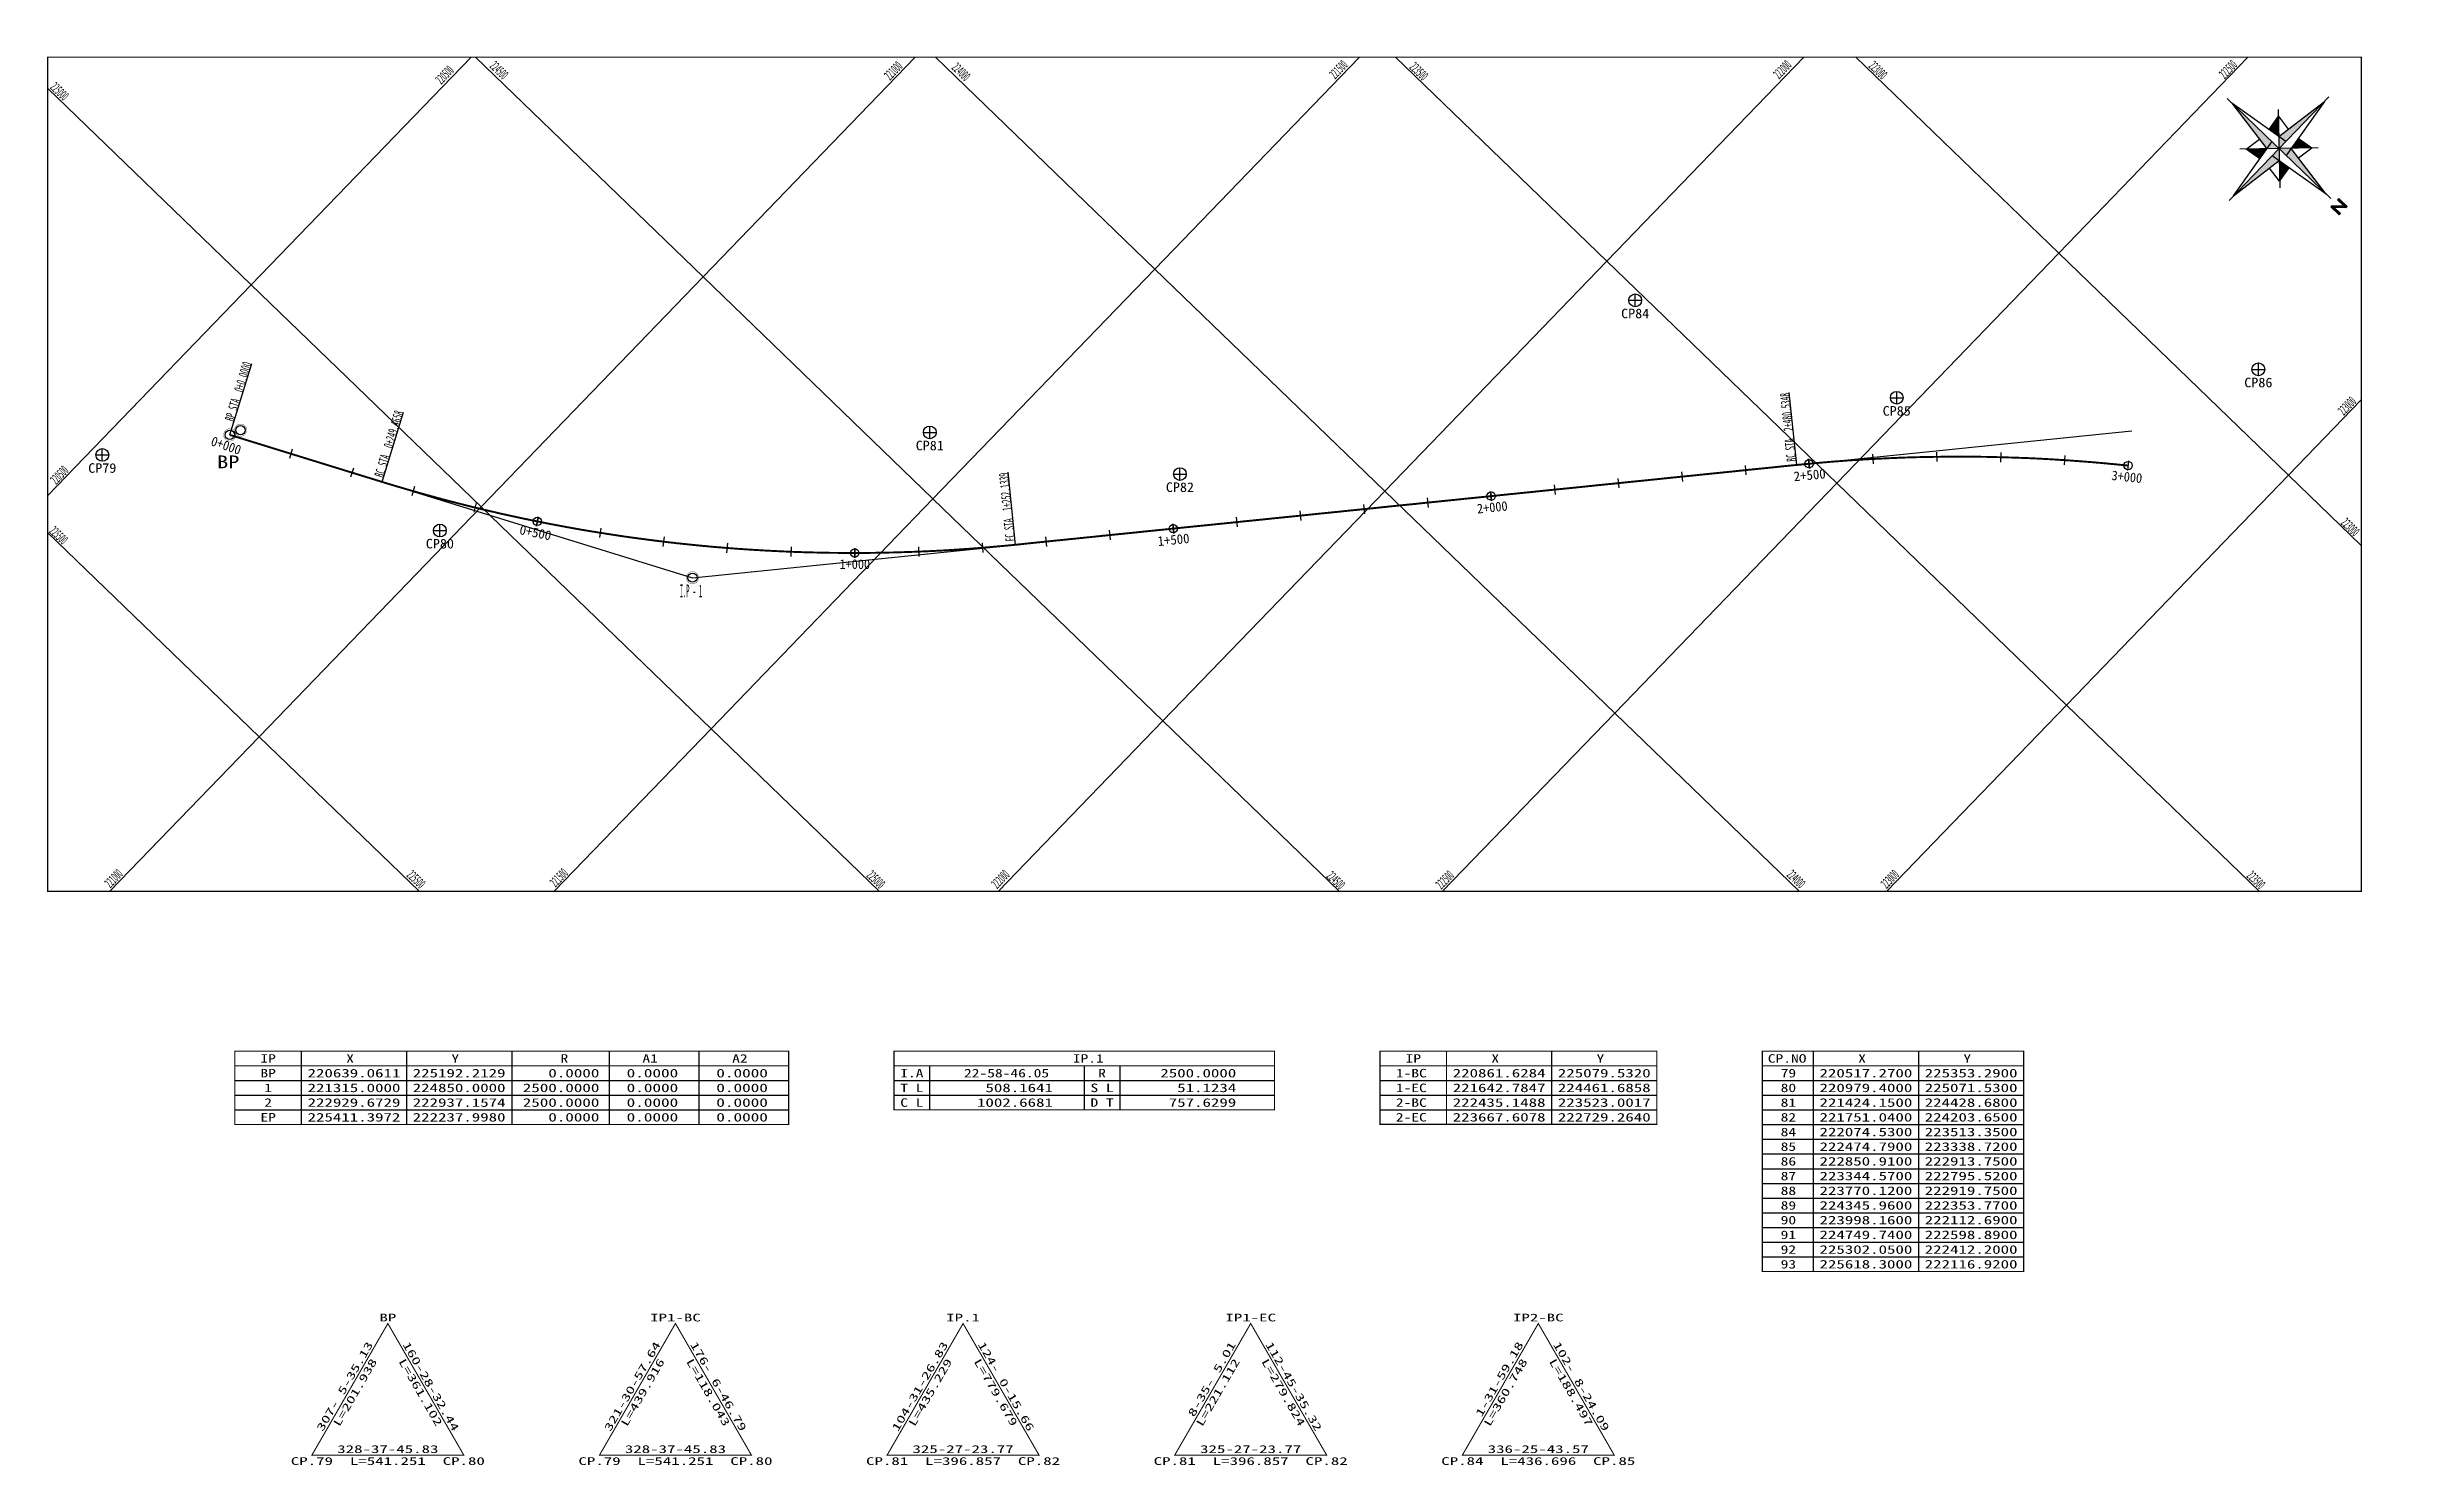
# Model space of a CAD drawing. Extents: x 223495 to 227165, y 222623 to 224841.
import ezdxf
from ezdxf.enums import TextEntityAlignment as Align

# ---------------------------------------------------------------- set-up
doc = ezdxf.new("R2010")
doc.units = 0
doc.header["$MEASUREMENT"] = 0
doc.layers.get('0').update_dxf_attribs({"linetype": 'CONTINUOUS'})
for name, color, linetype in [('CA-ALGN-CNTL', 2, 'CONTINUOUS'), ('CA-ALGN-IPLN', 1, 'CONTINUOUS'), ('CA-ALGN-IPSM', 2, 'CONTINUOUS'), ('CA-ALGN-STSM', 2, 'CONTINUOUS'), ('CA-ALGN-SUBL', 1, 'CONTINUOUS'), ('CA-ALGN-SUBT', 2, 'CONTINUOUS'), ('CA-ALGN-TEXT', 3, 'CONTINUOUS'), ('CV-AZMU', 3, 'CONTINUOUS'), ('CV-GRID-BORD', 4, 'CONTINUOUS'), ('CV-GRID-LINE', 1, 'CONTINUOUS'), ('CV-GRID-TEXT', 4, 'CONTINUOUS'), ('CV-TABL-LIN1', 4, 'CONTINUOUS'), ('CV-TABL-LIN2', 1, 'CONTINUOUS'), ('CV-TABL-TEX1', 6, 'CONTINUOUS'), ('CV-TABL-TEX2', 3, 'CONTINUOUS'), ('CZ-LEAL', 1, 'CONTINUOUS'), ('CZ-LEAT', 3, 'CONTINUOUS'), ('CZ-SYMB', 2, 'CONTINUOUS')]:
    doc.layers.add(name, color=color, linetype=linetype)
doc.styles.add('GHS', font='DotumChe.ttf')
doc.styles.add('GTXT', font='DotumChe.ttf')

# ---------------------------------------------------------------- blocks, each defined once
blk = doc.blocks.new('CXBEAR2')
blk.add_hatch(color=256).paths.add_polyline_path([(23.25, -1.5), (20.25, -1.5), (20.25, -1), (22.49, 1), (20.25, 1), (20.25, 1.5), (23.25, 1.5), (23.25, 1), (21.01, -1), (23.25, -1)])
for p, q in [((0, 18.75), (0, -18.75)), ((-2.22, 2.22), (0, 17.05)), ((0, 17.05), (2.56, 0)), ((-7.23, 7.23), (7.23, -7.23)), ((7.23, 7.23), (-7.23, -7.23)), ((0, 2.56), (-17.05, 0)), ((-1.75, 5.37), (-6.03, 6.03)), ((-6.03, 6.03), (-5.37, 1.75)), ((6.03, 6.03), (1.75, 5.37)), ((17.05, 0), (2.22, 2.22)), ((6.03, 6.03), (5.37, 1.75)), ((23.25, 1), (23.25, 1)), ((18.75, 0), (-18.75, 0)), ((-17.05, 0), (-2.22, -2.22)), ((-6.03, -6.03), (-5.37, -1.75)), ((-1.75, -5.37), (-6.03, -6.03)), ((0, -17.05), (-2.56, 0)), ((17.05, 0), (0, -2.56)), ((0, -17.05), (2.22, -2.22)), ((6.03, -6.03), (1.75, -5.37)), ((6.03, -6.03), (5.37, -1.75))]:
    blk.add_line(p, q)
blk.add_lwpolyline([(23.25, -1.5), (20.25, -1.5), (20.25, -1), (22.49, 1), (20.25, 1), (20.25, 1.5), (23.25, 1.5), (23.25, 1), (21.01, -1), (23.25, -1)], close=True)
for points in [[(0, 17.05), (-2.22, 2.22), (0, 0)], [(-6.03, 6.03), (-5.37, 1.75), (-2.22, 2.22)], [(17.05, 0), (2.22, 2.22), (0, 0)], [(6.03, 6.03), (1.75, 5.37), (2.22, 2.22)], [(0, 0), (-17.05, 0), (-2.22, -2.22)], [(-2.22, -2.22), (-1.75, -5.37), (-6.03, -6.03)], [(0, 0), (2.22, -2.22), (0, -17.05)], [(5.37, -1.75), (6.03, -6.03), (2.22, -2.22)]]:
    blk.add_solid(points)
blk = doc.blocks.new('CASTAMS')
blk.add_line((0, -1.5), (0, 1.5))
at = {"style": 'GTXT', "flags": 1}
for tag, p in [('XSEC_DAT', (0, -6.85)), ('STA_DST', (0, -3.62))]:
    blk.add_attdef(tag, text='', height=2.5, dxfattribs=at).set_placement(p, align=Align.MIDDLE)
blk = doc.blocks.new('CASTAMM')
blk.add_line((0, -1.5), (0, 1.5))
blk.add_circle((0, 0), 1.3)
at = {"style": 'GTXT', "flags": 1}
for tag, p in [('XSEC_DAT', (0, -6.85)), ('STA_DST', (0, -3.62))]:
    blk.add_attdef(tag, text='', height=2.5, dxfattribs=at).set_placement(p, align=Align.MIDDLE)
blk = doc.blocks.new('CAIPMRK')
at = {"const_width": 0.1}
blk.add_lwpolyline([(-2, 0, -1), (2, 0, -1)], format="xyb", close=True, dxfattribs=at)
blk.add_circle((0, 0), 1.5)

msp = doc.modelspace()

# ---------------------------------------------------------------- linework, layer by layer
at = {"layer": 'CA-ALGN-CNTL', "const_width": 3}
msp.add_lwpolyline([(223780.8, 224234.6), (223800, 224228.7), (223819.1, 224222.8), (223838.2, 224216.9), (223844.4, 224215), (223847.7, 224213.9), (223857.3, 224211), (223876.4, 224205.1), (223890.3, 224200.8), (223893.1, 224199.9), (223894.1, 224199.6), (223895.5, 224199.2), (223914.6, 224193.3), (223933.7, 224187.4), (223952.8, 224181.5), (223972, 224175.6), (223991.1, 224169.7), (223992.5, 224169.3), (223993.9, 224168.8), (224000.6, 224166.8), (224010.2, 224163.8), (224019.2, 224161), (224029.3, 224157.9), (224048.5, 224152.2), (224067.7, 224146.6), (224086.9, 224141.2), (224106.2, 224135.9), (224125.5, 224130.8), (224140.1, 224127), (224142, 224126.6), (224143.9, 224126.1), (224144.9, 224125.8), (224164.3, 224121), (224183.8, 224116.3), (224187.7, 224115.4), (224190.6, 224114.8), (224203.2, 224111.8), (224222.8, 224107.5), (224239.4, 224103.9), (224239.4, 224103.9), (224242.3, 224103.3), (224261.9, 224099.3), (224281.5, 224095.4), (224301.2, 224091.7), (224306.1, 224090.8), (224309.1, 224090.2), (224320.9, 224088.1), (224323.8, 224087.6), (224328.7, 224086.7), (224332.2, 224086.1), (224333.7, 224085.9), (224340.6, 224084.7), (224360.3, 224081.5), (224380.1, 224078.4), (224399.9, 224075.4), (224419.7, 224072.7), (224439.5, 224070.1), (224459.3, 224067.6), (224479.2, 224065.3), (224499.1, 224063.2), (224519, 224061.2), (224535.9, 224059.6), (224535.9, 224059.6), (224538.9, 224059.4), (224541.9, 224059.1), (224550.9, 224058.4), (224558.8, 224057.7), (224578.8, 224056.2), (224598.7, 224054.9), (224618.7, 224053.7), (224638.7, 224052.7), (224658.7, 224051.8), (224678.6, 224051.1), (224698.6, 224050.6), (224718.6, 224050.2), (224738.6, 224050), (224743.6, 224049.9), (224746.6, 224049.9), (224747.1, 224049.9), (224748.1, 224049.9), (224758.6, 224049.9), (224778.6, 224050), (224798.6, 224050.3), (224818.6, 224050.7), (224838.6, 224051.3), (224858.6, 224052), (224878.6, 224052.9), (224898.6, 224053.9), (224906.5, 224054.4), (224908, 224054.5), (224918.5, 224055.2), (224938.5, 224056.5), (224958.4, 224058.1), (224978.3, 224059.8), (224998.3, 224061.6), (225010.3, 224062.8), (225018.2, 224063.6), (225038.1, 224065.7), (225057.9, 224067.7), (225069.4, 224068.9), (225072.4, 224069.2), (225073.4, 224069.3), (225074.4, 224069.4), (225077.8, 224069.7), (225097.7, 224071.8), (225102.2, 224072.2), (225117.6, 224073.8), (225137.5, 224075.8), (225157.4, 224077.9), (225177.3, 224079.9), (225197.2, 224081.9), (225217.1, 224084), (225237, 224086), (225256.9, 224088), (225276.8, 224090.1), (225296.7, 224092.1), (225316.6, 224094.1), (225328, 224095.3), (225330, 224095.5), (225332, 224095.7), (225333, 224095.8), (225335, 224096), (225336.5, 224096.1), (225356.4, 224098.2), (225376.3, 224100.2), (225396.2, 224102.2), (225416.1, 224104.3), (225436, 224106.3), (225455.9, 224108.3), (225475.8, 224110.4), (225495.7, 224112.4), (225510.6, 224113.9), (225515.6, 224114.4), (225535.5, 224116.5), (225555.4, 224118.5), (225575.3, 224120.5), (225595.2, 224122.6), (225615.1, 224124.6), (225634.9, 224126.6), (225654.8, 224128.7), (225674.7, 224130.7), (225691.2, 224132.4), (225694.6, 224132.7), (225695.6, 224132.8), (225699.1, 224133.2), (225714.5, 224134.8), (225734.4, 224136.8), (225754.3, 224138.8), (225774.2, 224140.9), (225794.1, 224142.9), (225814, 224144.9), (225833.9, 224147), (225838.9, 224147.5), (225853.8, 224149), (225869.7, 224150.6), (225873.7, 224151), (225893.6, 224153), (225913.5, 224155.1), (225933.4, 224157.1), (225953.3, 224159.1), (225973.2, 224161.2), (225993.1, 224163.2), (226007, 224164.6), (226008, 224164.7), (226013, 224165.2), (226032.9, 224167.3), (226045.8, 224168.6), (226049.8, 224169), (226051.3, 224169.2), (226052.8, 224169.3), (226072.7, 224171.3), (226092.6, 224173.4), (226112.5, 224175.4), (226132.4, 224177.4), (226152.3, 224179.5), (226172.2, 224181.5), (226192, 224183.5), (226211.9, 224185.6), (226223.9, 224186.8), (226224.9, 224186.9), (226226.4, 224187), (226227.9, 224187.2), (226231.8, 224187.6), (226232.4, 224187.6), (226251.7, 224189.5), (226271.7, 224191.3), (226291.6, 224193), (226296.6, 224193.4), (226297.6, 224193.4), (226311.5, 224194.5), (226331.5, 224195.8), (226351.5, 224196.9), (226371.4, 224197.9), (226382.9, 224198.4), (226384.9, 224198.5), (226387.9, 224198.6), (226391.4, 224198.8), (226411.4, 224199.5), (226431.4, 224200), (226451.4, 224200.3), (226471.4, 224200.5), (226491.4, 224200.6), (226511.4, 224200.5), (226531.4, 224200.2), (226551.4, 224199.7), (226571.4, 224199.1), (226591.4, 224198.4), (226611.3, 224197.5), (226631.3, 224196.4), (226651.3, 224195.1), (226652.3, 224195.1), (226671.2, 224193.7), (226691.2, 224192.2), (226711.1, 224190.5), (226731, 224188.6), (226750.9, 224186.6)], dxfattribs=at)
at = {"layer": 'CA-ALGN-IPLN'}
for p, q in [((223780.8, 224234.6), (224504.8, 224011.2)), ((224504.8, 224011.2), (226756.7, 224241.2))]:
    msp.add_line(p, q, dxfattribs=at)
at = {"layer": 'CA-ALGN-SUBL'}
for p, q in [((223780.8, 224234.6), (223815.3, 224346.2)), ((226232.4, 224187.6), (226220.8, 224301.1)), ((224019.2, 224161), (224052.8, 224270)), ((225010.3, 224062.8), (224998.7, 224176.2))]:
    msp.add_line(p, q, dxfattribs=at)
at = {"layer": 'CV-GRID-BORD', "const_width": 2}
msp.add_lwpolyline([(227115.7, 224825.5), (223495.7, 224825.5), (223495.7, 223520.7), (227115.7, 223520.7)], close=True, dxfattribs=at)
at = {"layer": 'CV-GRID-LINE'}
for p, q in [((224158.2, 224825.5), (223814.3, 224469.5)), ((224165.4, 224825.5), (224521.3, 224481.8)), ((224853.3, 224825.5), (224521.3, 224481.8)), ((224885.2, 224825.5), (225228.3, 224494.1)), ((225548.4, 224825.5), (225228.3, 224494.1)), ((225604.9, 224825.5), (225935.3, 224506.5)), ((226243.4, 224825.5), (225935.3, 224506.5)), ((226324.7, 224825.5), (226642.3, 224518.8)), ((226938.5, 224825.5), (226642.3, 224518.8)), ((223495.7, 224777.2), (223814.3, 224469.5)), ((226642.3, 224518.8), (226295, 224159.1)), ((226642.3, 224518.8), (227002, 224171.5)), ((224521.3, 224481.8), (224174, 224122.1)), ((224521.3, 224481.8), (224881, 224134.5)), ((225228.3, 224494.1), (224881, 224134.5)), ((225228.3, 224494.1), (225588, 224146.8)), ((225935.3, 224506.5), (225588, 224146.8)), ((225935.3, 224506.5), (226295, 224159.1)), ((223814.3, 224469.5), (223495.7, 224139.5)), ((223814.3, 224469.5), (224174, 224122.1)), ((227115.7, 224289.2), (227002, 224171.5)), ((225588, 224146.8), (225240.7, 223787.1)), ((225588, 224146.8), (225947.7, 223799.5)), ((226295, 224159.1), (225947.7, 223799.5)), ((226295, 224159.1), (226654.7, 223811.8)), ((227002, 224171.5), (226654.7, 223811.8)), ((227002, 224171.5), (227115.7, 224061.7)), ((224174, 224122.1), (223826.7, 223762.5)), ((224174, 224122.1), (224533.7, 223774.8)), ((224881, 224134.5), (224533.7, 223774.8)), ((224881, 224134.5), (225240.7, 223787.1)), ((223495.7, 224082.1), (223826.7, 223762.5)), ((226654.7, 223811.8), (226373.5, 223520.7)), ((226654.7, 223811.8), (226956.2, 223520.7)), ((224533.7, 223774.8), (224288.3, 223520.7)), ((224533.7, 223774.8), (224796.8, 223520.7)), ((225240.7, 223787.1), (224983.4, 223520.7)), ((225240.7, 223787.1), (225516.6, 223520.7)), ((225947.7, 223799.5), (225678.4, 223520.7)), ((225947.7, 223799.5), (226236.4, 223520.7)), ((223826.7, 223762.5), (223593.2, 223520.7)), ((223826.7, 223762.5), (224077, 223520.7))]:
    msp.add_line(p, q, dxfattribs=at)
at = {"layer": 'CV-TABL-LIN1', "const_width": 1.81}
for points in [[(224655.1, 223155.8), (223788.7, 223155.8), (223788.7, 223270.7), (224655.1, 223270.7)], [(225415.4, 223178.8), (224820.1, 223178.8), (224820.1, 223270.7), (225415.4, 223270.7)], [(226013.6, 223155.8), (225580.4, 223155.8), (225580.4, 223270.7), (226013.6, 223270.7)], [(226587.6, 222925.9), (226178.6, 222925.9), (226178.6, 223270.7), (226587.6, 223270.7)]]:
    msp.add_lwpolyline(points, close=True, dxfattribs=at)
for points in [[(223788.7, 223247.8), (224655.1, 223247.8)], [(224820.1, 223247.8), (225415.4, 223247.8)], [(225580.4, 223247.8), (226013.6, 223247.8)], [(226178.6, 223247.8), (226587.6, 223247.8)]]:
    msp.add_lwpolyline(points, dxfattribs=at)
at = {"layer": 'CV-TABL-LIN2'}
for p, q in [((224057.4, 223270.7), (224057.4, 223155.8)), ((224221.9, 223270.7), (224221.9, 223155.8)), ((224374.4, 223270.7), (224374.4, 223155.8)), ((224514.7, 223270.7), (224514.7, 223155.8)), ((225849, 223270.7), (225849, 223155.8)), ((226423, 223270.7), (226423, 222925.9)), ((223788.7, 223224.8), (224655.1, 223224.8)), ((224820.1, 223224.8), (225415.4, 223224.8)), ((224875.8, 223247.8), (224875.8, 223178.8)), ((225117.8, 223247.8), (225117.8, 223178.8)), ((225173.4, 223247.8), (225173.4, 223178.8)), ((225580.4, 223224.8), (226013.6, 223224.8)), ((226178.6, 223224.8), (226587.6, 223224.8)), ((223788.7, 223201.8), (224655.1, 223201.8)), ((224820.1, 223201.8), (225415.4, 223201.8)), ((225580.4, 223201.8), (226013.6, 223201.8)), ((226178.6, 223201.8), (226587.6, 223201.8)), ((223788.7, 223178.8), (224655.1, 223178.8)), ((225580.4, 223178.8), (226013.6, 223178.8)), ((226013.6, 223155.8), (225580.4, 223155.8)), ((226178.6, 223178.8), (226587.6, 223178.8)), ((226178.6, 223155.8), (226587.6, 223155.8)), ((226178.6, 223132.8), (226587.6, 223132.8)), ((226178.6, 223109.8), (226587.6, 223109.8)), ((226178.6, 223086.8), (226587.6, 223086.8)), ((226178.6, 223063.8), (226587.6, 223063.8)), ((226178.6, 223040.8), (226587.6, 223040.8)), ((226178.6, 223017.9), (226587.6, 223017.9)), ((226178.6, 222994.9), (226587.6, 222994.9)), ((226178.6, 222971.9), (226587.6, 222971.9)), ((226178.6, 222948.9), (226587.6, 222948.9))]:
    msp.add_line(p, q, dxfattribs=at)
at = {"layer": 'CV-TABL-LIN2', "const_width": 1.81}
for points in [[(223892.8, 223270.7), (223892.8, 223155.8)], [(225684.5, 223270.7), (225684.5, 223155.8)], [(226258.5, 223270.7), (226258.5, 222925.9)]]:
    msp.add_lwpolyline(points, dxfattribs=at)
at = {"layer": 'CZ-LEAL', "const_width": 1.65}
for points in [[(224146.9, 222638.8), (224028.1, 222844.6), (223909.3, 222638.8)], [(224596.9, 222638.8), (224359.3, 222638.8), (224478.1, 222844.6)], [(224809.3, 222638.8), (224928.1, 222844.6), (225046.9, 222638.8)], [(225496.9, 222638.8), (225378.1, 222844.6), (225259.3, 222638.8)], [(225946.9, 222638.8), (225828.1, 222844.6), (225709.3, 222638.8)]]:
    msp.add_lwpolyline(points, close=True, dxfattribs=at)
at = {"layer": 'CZ-SYMB'}
for p, q in [((225969.7, 224445.1), (225989.7, 224445.1)), ((225979.7, 224435.1), (225979.7, 224455.1)), ((226944.7, 224337.1), (226964.7, 224337.1)), ((226954.7, 224327.1), (226954.7, 224347.1)), ((226378.9, 224292.7), (226398.9, 224292.7)), ((226388.9, 224282.7), (226388.9, 224302.7)), ((224866, 224238.5), (224886, 224238.5)), ((224876, 224228.5), (224876, 224248.5)), ((223571.3, 224203.3), (223591.3, 224203.3)), ((223581.3, 224193.3), (223581.3, 224213.3)), ((225267.4, 224163.3), (225267.4, 224183.3)), ((225257.4, 224173.3), (225277.4, 224173.3)), ((224099.5, 224085), (224119.5, 224085)), ((224109.5, 224075), (224109.5, 224095))]:
    msp.add_line(p, q, dxfattribs=at)
for centre in [(225979.7, 224445.1), (226954.7, 224337.1), (226388.9, 224292.7), (224876, 224238.5), (223581.3, 224203.3), (225267.4, 224173.3), (224109.5, 224085)]:
    msp.add_circle(centre, 10, dxfattribs=at)

# ---------------------------------------------------------------- block references
at = {"layer": 'CA-ALGN-IPSM', "xscale": 4.800000000013831, "yscale": 4.799999999930151, "zscale": 12, "rotation": 16.94542203506095}
for p in [(223797.6, 224242), (223780.8, 224234.6), (224504.8, 224011.2)]:
    msp.add_blockref('CAIPMRK', p, dxfattribs=at)
at = {"layer": 'CA-ALGN-STSM', "xscale": 5, "yscale": 5, "zscale": 5}
for p, rotation in [((223876.4, 224205.1), 162.8521081425018), ((223972, 224175.6), 162.8520716300587), ((226152.3, 224179.5), 185.8315474032379), ((226251.7, 224189.5), 185.3854327434854), ((226251.7, 224189.5), 185.3854327434854), ((226351.5, 224196.9), 183.093634136186), ((226451.4, 224200.3), 180.8017691306512), ((226551.4, 224199.7), 178.5099342142486), ((226651.3, 224195.1), 176.2181394063966), ((226750.9, 224186.6), 173.9262870791846), ((226750.9, 224186.6), 173.9262870791993), ((224067.7, 224146.6), 164.0102391436678), ((225754.3, 224138.8), 185.8315474036876), ((225754.3, 224138.8), 185.8315474036876), ((225853.8, 224149), 185.8315474031894), ((225953.3, 224159.1), 185.8315786764549), ((226052.8, 224169.3), 185.8315474032258), ((224164.3, 224121), 166.302063063981), ((224261.9, 224099.3), 168.5939086958086), ((224261.9, 224099.3), 168.5939086958086), ((225356.4, 224098.2), 185.8315474034627), ((225455.9, 224108.3), 185.8315474034869), ((225555.4, 224118.5), 185.8315210048568), ((225654.8, 224128.7), 185.8315474034506), ((224360.3, 224081.5), 170.8857244653202), ((224459.3, 224067.6), 173.1775693231249), ((225057.9, 224067.7), 185.8315474036876), ((225157.4, 224077.9), 185.8315474032258), ((225256.9, 224088), 185.831552278115), ((225256.9, 224088), 185.831552278115), ((224558.8, 224057.7), 175.4693824474155), ((224658.7, 224051.8), 177.7612449794551), ((224758.6, 224049.9), 180.0530810749378), ((224758.6, 224049.9), 180.0530810749378), ((224858.6, 224052), 182.3448781427122), ((224958.4, 224058.1), 184.6367418891875)]:
    msp.add_blockref('CASTAMS', p, dxfattribs=dict(at, rotation=rotation))
at = {"layer": 'CA-ALGN-STSM', "xscale": 5, "yscale": 5}
for p, rotation in [((226251.7, 224189.5), 4.869771580521587), ((226750.9, 224186.6), 174.613824364135), ((225754.3, 224138.8), 5.831537819011328), ((224261.9, 224099.3), 349.1095660171327), ((225256.9, 224088), 5.831547210382201), ((224758.6, 224049.9), 0.7406072938284121)]:
    msp.add_blockref('CASTAMM', p, dxfattribs=dict(at, rotation=rotation))
at = {"layer": 'CV-AZMU', "xscale": 5.999999999971253, "yscale": 6, "zscale": 6, "rotation": 315.9999962979339}
msp.add_blockref('CXBEAR2', (226987, 224682.4), dxfattribs=at)

# ---------------------------------------------------------------- texts
at = {"layer": 'CA-ALGN-SUBT', "style": 'GHS', "width": 0.586719}
for s, rotation, p, p2 in [('BP STA  0+0.0000', 72.8521, (223787, 224254.5), (223815.3, 224346.2)), ('BC STA  2+480.5348', 95.8315, (226231.8, 224193.6), (226220.8, 224301.1)), ('BC STA  0+249.4658', 72.8521, (224021, 224166.8), (224052.8, 224270)), ('EC STA  1+252.1339', 95.8315, (225009.7, 224068.8), (224998.7, 224176.2))]:
    msp.add_text(s, height=15, rotation=rotation, dxfattribs=at).set_placement(p, p2, align=Align.FIT)
at = {"layer": 'CA-ALGN-TEXT', "style": 'GHS'}
for s, height, rotation, width, p, p2 in [('0+000', 15, 341.0734, 0.93875, (223750, 224218.7), (223795.4, 224203.2)), ('BP', 20, 0.2594, 1.283447, (223760.9, 224182.4), (223795.9, 224182.5)), ('2+500 ', 15, 5.3854, 0.977865, (226228.5, 224162.1), (226288.2, 224167.7)), ('3+000', 15, 353.9263, 0.93875, (226724.4, 224164.2), (226772.1, 224159.2)), ('2+000', 15, 5.8315, 0.93875, (225733, 224111.5), (225780.7, 224116.4)), ('0+500 ', 15, 348.5939, 0.977865, (224233.1, 224079.4), (224291.9, 224067.5)), ('1+500 ', 15, 5.8315, 0.977865, (225233.3, 224060.7), (225293, 224066.8)), ('1+000', 15, 0.0531, 0.93875, (224734.7, 224024.9), (224782.7, 224024.9))]:
    msp.add_text(s, height=height, rotation=rotation, dxfattribs=dict(at, width=width)).set_placement(p, p2, align=Align.FIT)
at = {"layer": 'CA-ALGN-TEXT', "style": 'GHS', "width": 0.366699}
msp.add_text('I.P - 1', height=20, dxfattribs=at).set_placement((224485, 223980.6), (224520, 223980.6), align=Align.FIT)
at = {"layer": 'CV-GRID-TEXT', "style": 'GHS', "width": 0.488932}
for s, rotation, p, p2 in [('220500', 46, (224111.7, 224781.9), (224132.5, 224803.5)), ('224500', 316, (224186.4, 224810.3), (224207.9, 224789.5)), ('221000', 46, (224813.8, 224788.5), (224834.6, 224810.1)), ('224000', 316, (224909.2, 224807.8), (224930.8, 224787)), ('221500', 46, (225510.2, 224790.3), (225531.1, 224811.9)), ('223500', 316, (225625.4, 224808.6), (225646.9, 224787.7)), ('222000', 46, (226204.8, 224790.3), (226225.7, 224811.9)), ('223000', 316, (226343.9, 224810.4), (226365.5, 224789.5)), ('222500', 46, (226902.1, 224790.5), (226922.9, 224812.1)), ('225000', 316, (223498.5, 224777.2), (223520, 224756.3)), ('223000', 46, (227088.2, 224264.1), (227109, 224285.7)), ('220500', 46, (223509, 224156), (223529.8, 224177.6)), ('223000', 316, (227082.7, 224095.8), (227104.3, 224074.9)), ('225500', 316, (223497.1, 224082.7), (223518.7, 224061.9)), ('221000', 46, (223593.9, 223525), (223614.7, 223546.6)), ('225500', 316, (224056.4, 223544.8), (224078, 223523.9)), ('221500', 46, (224290.5, 223526.3), (224311.3, 223547.9)), ('225000', 316, (224775.9, 223544.4), (224797.4, 223523.6)), ('222000', 46, (224981.4, 223523.8), (225002.2, 223545.4)), ('222500', 46, (225676.5, 223522.9), (225697.3, 223544.4)), ('224000', 316, (226215.7, 223545.2), (226237.3, 223524.3)), ('223000', 46, (226373, 223523.9), (226393.8, 223545.5)), ('223500', 316, (226935.2, 223543.8), (226956.8, 223522.9)), ('224500', 316, (225495.5, 223543.2), (225517.1, 223522.3))]:
    msp.add_text(s, height=15, rotation=rotation, dxfattribs=at).set_placement(p, p2, align=Align.FIT)
at = {"layer": 'CV-TABL-TEX1', "style": 'GHS', "width": 1.333452}
for s, height, p, p2 in [('IP', 13.31, (223828.7, 223252.6), (223852.9, 223252.6)), ('X', 13.3, (223963, 223252.6), (223975.1, 223252.6)), ('Y', 13.3, (224127.5, 223252.6), (224139.6, 223252.6)), ('X', 13.3, (225754.7, 223252.6), (225766.8, 223252.6)), ('Y', 13.3, (225919.2, 223252.6), (225931.3, 223252.6))]:
    msp.add_text(s, height=height, rotation=360, dxfattribs=at).set_placement(p, p2, align=Align.FIT)
for s, height, p, p2 in [('R', 13.3, (224298.2, 223252.6), (224310.3, 223252.6)), ('A1', 13.31, (224426.4, 223252.6), (224450.6, 223252.6)), ('A2', 13.31, (224566.8, 223252.6), (224591, 223252.6)), ('IP.1', 13.31, (225099.8, 223252.6), (225148.2, 223252.6)), ('IP', 13.31, (225620.4, 223252.6), (225644.6, 223252.6)), ('CP.NO', 13.31, (226187.2, 223252.6), (226247.7, 223252.6)), ('X', 13.3, (226328.6, 223252.6), (226340.7, 223252.6)), ('Y', 13.3, (226493.2, 223252.6), (226505.3, 223252.6))]:
    msp.add_text(s, height=height, dxfattribs=at).set_placement(p, p2, align=Align.FIT)
at = {"layer": 'CV-TABL-TEX2', "style": 'GHS'}
for s, height, width, p, p2 in [('BP', 13.31, 1.333452, (223828.7, 223229.6), (223852.9, 223229.6)), ('   0.0000', 13.31, 1.481613, (224501.7, 223229.6), (224622.7, 223229.6)), ('R', 13.3, 1.333452, (225139.5, 223229.6), (225151.6, 223229.6)), ('  1-BC', 13.31, 1.333452, (225581, 223229.6), (225653.6, 223229.6)), ('79', 13.31, 1.333452, (226207.3, 223229.6), (226231.5, 223229.6)), ('2', 13.3, 1.333452, (223834.7, 223183.6), (223846.8, 223183.6)), ('1', 13.3, 1.333452, (223834.7, 223206.6), (223846.8, 223206.6)), ('221315.0000', 13.31, 1.454675, (223902.5, 223206.6), (224047.7, 223206.6)), ('222929.6729', 13.31, 1.454675, (223902.5, 223183.6), (224047.7, 223183.6)), ('T L', 13.31, 1.333452, (224829.8, 223206.6), (224866.1, 223206.6)), ('C L', 13.31, 1.333452, (224829.8, 223183.6), (224866.1, 223183.6)), ('S L', 13.31, 1.333452, (225127.4, 223206.6), (225163.7, 223206.6)), ('  2-BC', 13.31, 1.333452, (225581, 223183.6), (225653.6, 223183.6)), ('  1-EC', 13.31, 1.333452, (225581, 223206.6), (225653.6, 223206.6)), ('81', 13.31, 1.333452, (226207.3, 223183.6), (226231.5, 223183.6)), ('EP', 13.31, 1.333452, (223828.7, 223160.6), (223852.9, 223160.6)), ('225411.3972', 13.31, 1.454675, (223902.5, 223160.6), (224047.7, 223160.6)), ('   0.0000', 13.31, 1.481613, (224361.4, 223160.6), (224482.4, 223160.6)), ('82', 13.31, 1.333452, (226207.3, 223160.6), (226231.5, 223160.6)), ('86', 13.31, 1.333452, (226207.3, 223091.7), (226231.5, 223091.7)), ('87', 13.31, 1.333452, (226207.3, 223068.7), (226231.5, 223068.7)), ('89', 13.31, 1.333452, (226207.3, 223022.7), (226231.5, 223022.7)), ('90', 13.31, 1.333452, (226207.3, 222999.7), (226231.5, 222999.7)), ('93', 13.31, 1.333452, (226207.3, 222930.7), (226231.5, 222930.7))]:
    msp.add_text(s, height=height, rotation=360, dxfattribs=dict(at, width=width)).set_placement(p, p2, align=Align.FIT)
for s, width, p, p2 in [('220639.0611', 1.454675, (223902.5, 223229.6), (224047.7, 223229.6)), ('225192.2129', 1.454675, (224067, 223229.6), (224212.2, 223229.6)), ('    0.0000', 1.466797, (224225.9, 223229.6), (224359, 223229.6)), ('   0.0000', 1.481613, (224361.4, 223229.6), (224482.4, 223229.6)), ('I.A', 1.333452, (224829.8, 223229.6), (224866.1, 223229.6)), ('22-58-46.05', 1.333452, (224929.6, 223229.6), (225062.7, 223229.6)), ('  2500.0000', 1.454675, (225210.3, 223229.6), (225355.5, 223229.6)), ('220861.6284', 1.454675, (225694.2, 223229.6), (225839.4, 223229.6)), ('225079.5320', 1.454675, (225858.7, 223229.6), (226003.9, 223229.6)), ('220517.2700', 1.454675, (226268.1, 223229.6), (226413.3, 223229.6)), ('225353.2900', 1.454675, (226432.7, 223229.6), (226577.9, 223229.6)), ('224850.0000', 1.454675, (224067, 223206.6), (224212.2, 223206.6)), ('222937.1574', 1.454675, (224067, 223183.6), (224212.2, 223183.6)), (' 2500.0000', 1.466797, (224225.9, 223206.6), (224359, 223206.6)), (' 2500.0000', 1.466797, (224225.9, 223183.6), (224359, 223183.6)), ('   0.0000', 1.481613, (224361.4, 223206.6), (224482.4, 223206.6)), ('   0.0000', 1.481613, (224361.4, 223183.6), (224482.4, 223183.6)), ('   0.0000', 1.481613, (224501.7, 223206.6), (224622.7, 223206.6)), ('   0.0000', 1.481613, (224501.7, 223183.6), (224622.7, 223183.6)), ('  1002.6681', 1.454675, (224923.5, 223183.6), (225068.7, 223183.6)), ('   508.1641', 1.454675, (224923.5, 223206.6), (225068.7, 223206.6)), ('D T', 1.333452, (225127.4, 223183.6), (225163.7, 223183.6)), ('   757.6299', 1.454675, (225210.3, 223183.6), (225355.5, 223183.6)), ('    51.1234', 1.454675, (225210.3, 223206.6), (225355.5, 223206.6)), ('221642.7847', 1.454675, (225694.2, 223206.6), (225839.4, 223206.6)), ('222435.1488', 1.454675, (225694.2, 223183.6), (225839.4, 223183.6)), ('224461.6858', 1.454675, (225858.7, 223206.6), (226003.9, 223206.6)), ('223523.0017', 1.454675, (225858.7, 223183.6), (226003.9, 223183.6)), ('80', 1.333452, (226207.3, 223206.6), (226231.5, 223206.6)), ('220979.4000', 1.454675, (226268.1, 223206.6), (226413.3, 223206.6)), ('221424.1500', 1.454675, (226268.1, 223183.6), (226413.3, 223183.6)), ('225071.5300', 1.454675, (226432.7, 223206.6), (226577.9, 223206.6)), ('224428.6800', 1.454675, (226432.7, 223183.6), (226577.9, 223183.6)), ('222237.9980', 1.454675, (224067, 223160.6), (224212.2, 223160.6)), ('    0.0000', 1.466797, (224225.9, 223160.6), (224359, 223160.6)), ('   0.0000', 1.481613, (224501.7, 223160.6), (224622.7, 223160.6)), ('  2-EC', 1.333452, (225581, 223160.6), (225653.6, 223160.6)), ('223667.6078', 1.454675, (225694.2, 223160.6), (225839.4, 223160.6)), ('222729.2640', 1.454675, (225858.7, 223160.6), (226003.9, 223160.6)), ('84', 1.333452, (226207.3, 223137.6), (226231.5, 223137.6)), ('221751.0400', 1.454675, (226268.1, 223160.6), (226413.3, 223160.6)), ('222074.5300', 1.454675, (226268.1, 223137.6), (226413.3, 223137.6)), ('224203.6500', 1.454675, (226432.7, 223160.6), (226577.9, 223160.6)), ('223513.3500', 1.454675, (226432.7, 223137.6), (226577.9, 223137.6)), ('85', 1.333452, (226207.3, 223114.7), (226231.5, 223114.7)), ('222474.7900', 1.454675, (226268.1, 223114.7), (226413.3, 223114.7)), ('223338.7200', 1.454675, (226432.7, 223114.7), (226577.9, 223114.7)), ('222850.9100', 1.454675, (226268.1, 223091.7), (226413.3, 223091.7)), ('223344.5700', 1.454675, (226268.1, 223068.7), (226413.3, 223068.7)), ('222913.7500', 1.454675, (226432.7, 223091.7), (226577.9, 223091.7)), ('222795.5200', 1.454675, (226432.7, 223068.7), (226577.9, 223068.7)), ('88', 1.333452, (226207.3, 223045.7), (226231.5, 223045.7)), ('223770.1200', 1.454675, (226268.1, 223045.7), (226413.3, 223045.7)), ('222919.7500', 1.454675, (226432.7, 223045.7), (226577.9, 223045.7)), ('224345.9600', 1.454675, (226268.1, 223022.7), (226413.3, 223022.7)), ('223998.1600', 1.454675, (226268.1, 222999.7), (226413.3, 222999.7)), ('222353.7700', 1.454675, (226432.7, 223022.7), (226577.9, 223022.7)), ('222112.6900', 1.454675, (226432.7, 222999.7), (226577.9, 222999.7)), ('91', 1.333452, (226207.3, 222976.7), (226231.5, 222976.7)), ('92', 1.333452, (226207.3, 222953.7), (226231.5, 222953.7)), ('224749.7400', 1.454675, (226268.1, 222976.7), (226413.3, 222976.7)), ('225302.0500', 1.454675, (226268.1, 222953.7), (226413.3, 222953.7)), ('222598.8900', 1.454675, (226432.7, 222976.7), (226577.9, 222976.7)), ('222412.2000', 1.454675, (226432.7, 222953.7), (226577.9, 222953.7)), ('225618.3000', 1.454675, (226268.1, 222930.7), (226413.3, 222930.7)), ('222116.9200', 1.454675, (226432.7, 222930.7), (226577.9, 222930.7))]:
    msp.add_text(s, height=13.31, dxfattribs=dict(at, width=width)).set_placement(p, p2, align=Align.FIT)
at = {"layer": 'CZ-LEAT', "style": 'GHS', "width": 1.600142}
for s, rotation, p, p2 in [('BP', 360, (224014.9, 222847.9), (224041.3, 222847.9)), ('IP1-EC', 360, (225338.5, 222847.9), (225417.7, 222847.9)), ('307- 5-35.13', 60, (223926.2, 222674.7), (224005.4, 222811.9)), ('L=201.938', 60, (223952.3, 222682.5), (224011.7, 222785.4)), ('L=361.102', 300, (224044.4, 222785.4), (224103.8, 222682.5)), ('160-28-32.44', 300, (224050.7, 222811.9), (224129.9, 222674.7)), ('321-30-57.64', 60, (224376.2, 222674.7), (224455.4, 222811.9)), ('L=439.916', 60, (224402.3, 222682.5), (224461.7, 222785.4)), ('L=118.043', 300, (224494.4, 222785.4), (224553.8, 222682.5)), ('176- 6-46.79', 300, (224500.7, 222811.9), (224579.9, 222674.7)), ('104-31-26.83', 60, (224826.2, 222674.7), (224905.4, 222811.9)), ('L=435.229', 60, (224852.3, 222682.5), (224911.7, 222785.4)), ('L=779.679', 300, (224944.4, 222785.4), (225003.8, 222682.5)), ('124- 0-15.66', 300, (224950.7, 222811.9), (225029.9, 222674.7)), ('  8-35- 5.01', 60, (225276.2, 222674.7), (225355.4, 222811.9)), ('L=221.112', 60, (225302.3, 222682.5), (225361.7, 222785.4)), ('L=279.824', 300, (225394.4, 222785.4), (225453.8, 222682.5)), ('112-45-35.32', 300, (225400.7, 222811.9), (225479.9, 222674.7)), ('  1-31-59.18', 60, (225726.2, 222674.7), (225805.4, 222811.9)), ('L=360.748', 60, (225752.3, 222682.5), (225811.7, 222785.4)), ('L=188.497', 300, (225844.4, 222785.4), (225903.8, 222682.5)), ('102- 8-24.09', 300, (225850.7, 222811.9), (225929.9, 222674.7)), ('CP.79', 360, (223876.3, 222623.4), (223942.3, 222623.4)), ('328-37-45.83', 360, (223948.9, 222642.1), (224107.3, 222642.1)), ('CP.80', 360, (224113.9, 222623.4), (224179.9, 222623.4)), ('CP.81', 360, (224776.3, 222623.4), (224842.3, 222623.4)), ('336-25-43.57', 360, (225748.9, 222642.1), (225907.3, 222642.1))]:
    msp.add_text(s, height=12.1, rotation=rotation, dxfattribs=at).set_placement(p, p2, align=Align.FIT)
for s, p, p2 in [('IP1-BC', (224438.5, 222847.9), (224517.7, 222847.9)), ('IP.1', (224901.7, 222847.9), (224954.5, 222847.9)), ('IP2-BC', (225788.5, 222847.9), (225867.7, 222847.9)), ('L=541.251', (223968.7, 222623.4), (224087.5, 222623.4)), ('CP.79', (224326.3, 222623.4), (224392.3, 222623.4)), ('328-37-45.83', (224398.9, 222642.1), (224557.3, 222642.1)), ('L=541.251', (224418.7, 222623.4), (224537.5, 222623.4)), ('CP.80', (224563.9, 222623.4), (224629.9, 222623.4)), ('325-27-23.77', (224848.9, 222642.1), (225007.3, 222642.1)), ('L=396.857', (224868.7, 222623.4), (224987.5, 222623.4)), ('CP.82', (225013.9, 222623.4), (225079.9, 222623.4)), ('CP.81', (225226.3, 222623.4), (225292.3, 222623.4)), ('325-27-23.77', (225298.9, 222642.1), (225457.3, 222642.1)), ('L=396.857', (225318.7, 222623.4), (225437.5, 222623.4)), ('CP.82', (225463.9, 222623.4), (225529.9, 222623.4)), ('CP.84', (225676.3, 222623.4), (225742.3, 222623.4)), ('L=436.696', (225768.7, 222623.4), (225887.5, 222623.4)), ('CP.85', (225913.9, 222623.4), (225979.9, 222623.4))]:
    msp.add_text(s, height=12.1, dxfattribs=at).set_placement(p, p2, align=Align.FIT)
at = {"layer": 'CZ-SYMB', "style": 'GHS', "width": 1.075651}
for s, p, p2 in [('CP84', (225957.7, 224417.1), (226001.7, 224417.1)), ('CP86', (226932.7, 224309.1), (226976.7, 224309.1)), ('CP81', (224854, 224210.5), (224898, 224210.5)), ('CP79', (223559.3, 224175.3), (223603.3, 224175.3)), ('CP80', (224087.5, 224057), (224131.5, 224057))]:
    msp.add_text(s, height=15, dxfattribs=at).set_placement(p, p2, align=Align.FIT)
for s, p, p2 in [('CP85', (226366.9, 224264.7), (226410.9, 224264.7)), ('CP82', (225245.4, 224145.3), (225289.4, 224145.3))]:
    msp.add_text(s, height=15, rotation=360, dxfattribs=at).set_placement(p, p2, align=Align.FIT)

doc.saveas('drawing.dxf')
